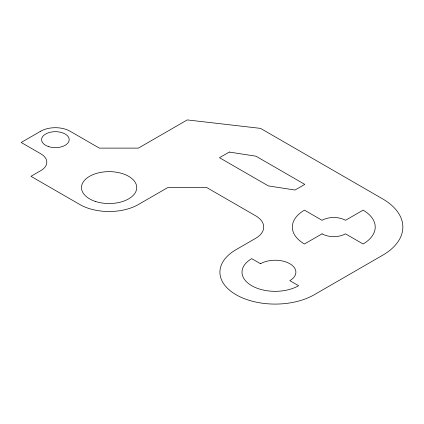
<?xml version="1.0" encoding="UTF-8"?>
<svg xmlns="http://www.w3.org/2000/svg" width="424" height="424" viewBox="0 0 424 424"><rect width="100%" height="100%" fill="white"/><g stroke="black" fill="none" stroke-linecap="round" stroke-linejoin="round"><path stroke-width="0.64" d="M40.736 131.196L21.2 142.475L40.736 153.753A20.723 11.962 0 0 1 40.736 170.676L30.968 176.315L79.807 204.511A41.441 23.924 0 0 0 138.415 204.511L167.719 187.594L206.795 187.594L255.635 215.79A27.629 15.953 0 0 1 255.635 238.346L236.099 249.625A55.258 31.901 0 0 0 236.099 294.744A55.258 31.901 0 0 0 314.242 294.744L382.618 255.269A69.07 39.877 0 0 0 382.618 198.872L260.516 128.377L187.254 119.918L138.415 148.114L99.343 148.114L70.04 131.196A20.723 11.962 0 0 0 40.736 131.196M229.262 152.062L219.489 157.702L268.334 185.903L295.019 190.032L304.787 184.387L255.948 156.191L229.262 152.062M322.055 233.836L304.474 243.986A41.441 23.924 0 0 1 304.474 210.15L322.055 220.3A16.578 9.572 0 0 1 345.502 220.3L363.082 210.15A41.441 23.924 0 0 1 363.082 243.986L345.502 233.836A16.578 9.572 0 0 1 322.055 233.836M260.516 263.728L251.724 258.651A33.151 19.144 0 0 0 251.724 285.718A33.151 19.144 0 0 0 298.613 285.718L289.82 280.646A20.723 11.962 0 0 0 289.82 263.728A20.723 11.962 0 0 0 260.516 263.728M48.479 146.561A13.812 7.977 0 0 0 69.202 139.655A13.812 7.977 0 0 0 48.479 132.749A13.812 7.977 0 0 0 48.479 146.561M95.299 201.405A27.629 15.953 0 0 0 136.74 187.594A27.629 15.953 0 0 0 95.299 173.776A27.629 15.953 0 0 0 95.299 201.405"/></g></svg>
